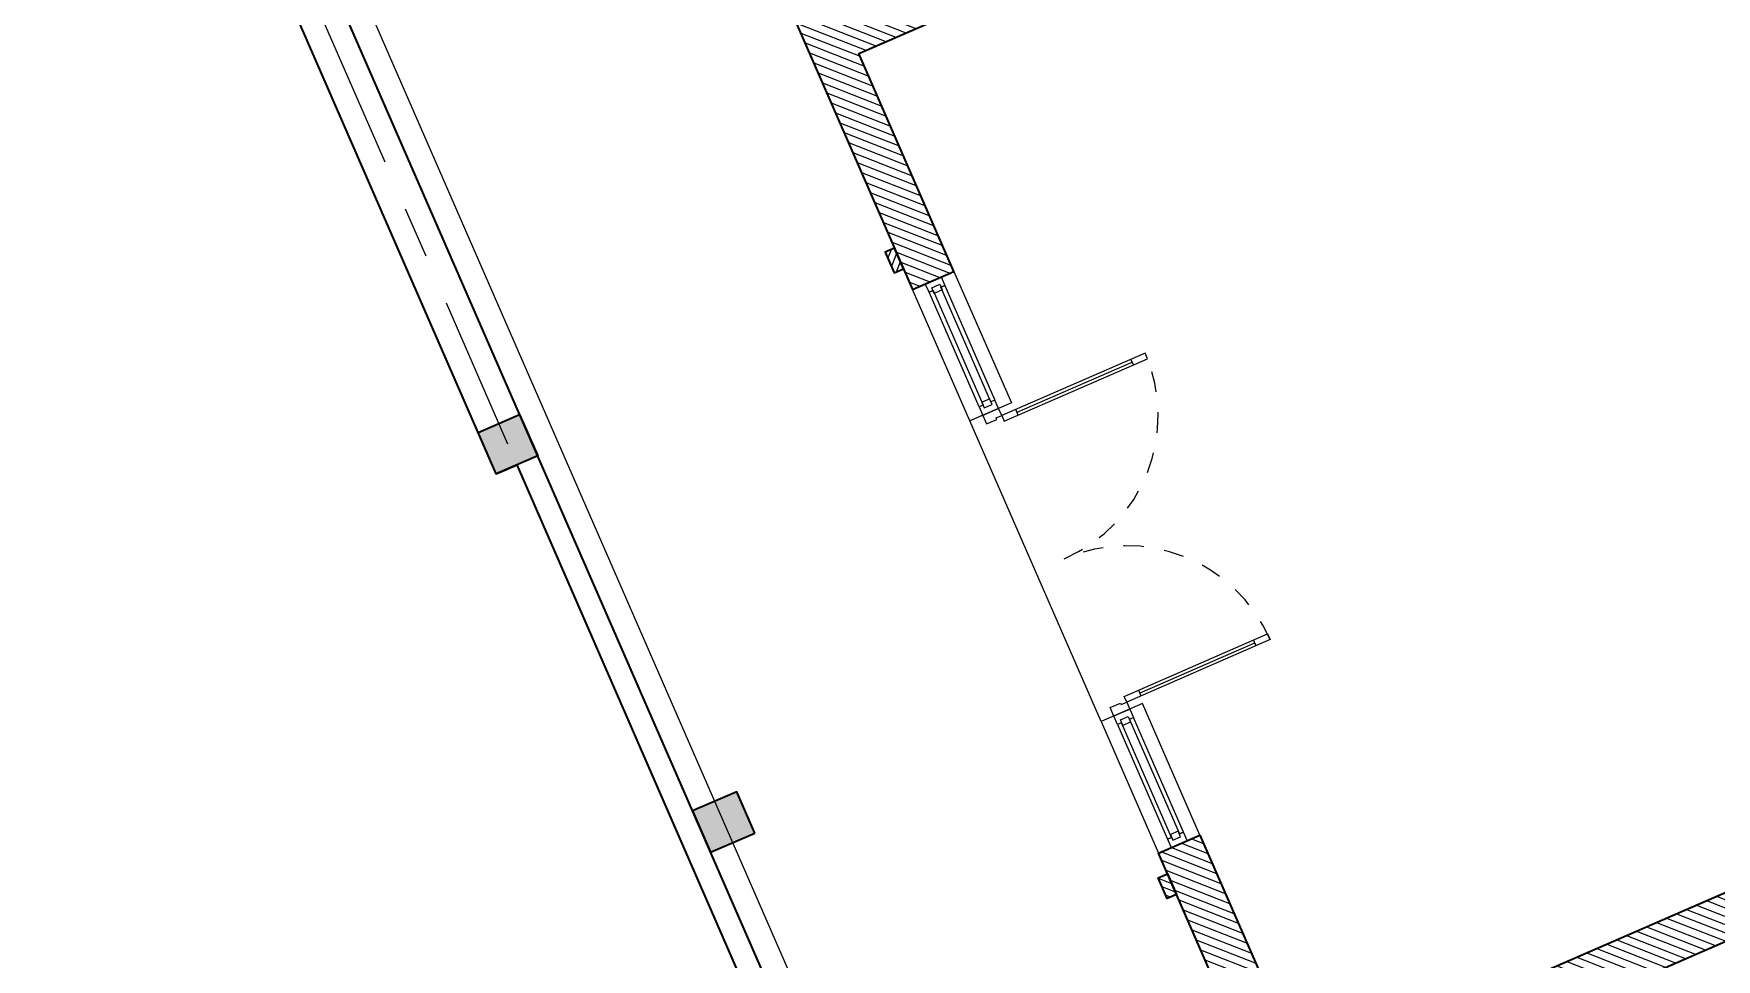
# Model space of a CAD drawing. Header units: millimetres. Extents: x 567980 to 569372, y 2065777 to 2066674.
# Drawn here: x 568812.99 to 568821.19, y 2066486.2 to 2066490.72 of the extents above; entities that cross this region are included whole.
import ezdxf

# ---------------------------------------------------------------- set-up
doc = ezdxf.new("R2010")
doc.units = ezdxf.units.MM
doc.linetypes.add('CENTER', pattern=[3, 1.5, -0.5, 0.5, -0.5])
doc.linetypes.add('HIDDEN2', pattern=[0.1875, 0.125, -0.0625])
for name, color, linetype, lineweight in [('A-COT VACH', 2, 'Continuous', 35), ('A-CUA', 25, 'Continuous', 5), ('A-HATCH', 251, 'Continuous', 5), ('A-NET THAY', 125, 'Continuous', 18), ('A-TRUC', 250, 'CENTER', 5), ('A-TUONG', 255, 'Continuous', 35), ('boDnv', 54, 'Continuous', 25)]:
    doc.layers.add(name, color=color, linetype=linetype, lineweight=lineweight)
for name, color, linetype in [('ChiaLo', 128, 'CENTER'), ('LoLK', 6, 'Continuous'), ('QH', 7, 'Continuous')]:
    doc.layers.add(name, color=color, linetype=linetype)

# ---------------------------------------------------------------- blocks, each defined once
blk = doc.blocks.new('NEN')
at = {"layer": 'ChiaLo', "ltscale": 5}
blk.add_lwpolyline([(120.9626850386849, 110.0834681224078), (104.9796470187139, 146.7514718270395)], dxfattribs=at)
at = {"layer": 'LoLK'}
for points in [[(112.971166028874, 128.4174699741416), (107.4709654735634, 126.0200142716058), (115.462484483025, 107.6860124196392), (120.9626850386849, 110.0834681224078)], [(136.8932366967201, 122.4741297650617), (134.2024775956525, 127.8540594272781), (116.5673495833762, 120.1671691408847), (120.9626850386849, 110.0834681226406), (134.5463323618751, 116.0043781721033)]]:
    blk.add_lwpolyline(points, close=True, dxfattribs=at)
blk = doc.blocks.new('NEN H01')
at = {"layer": 'LoLK'}
for points in [[(-14.8179840198718, 19.99999999976717), (-20.81798401940614, 20), (-20.81798401963897, 4.656612873077393e-10), (-14.81798401963897, 0)], [(4.736564563587308, 4.993055354803801), (4.419635954778641, 10.99999999976717), (-14.81798401963897, 10.99999999976717), (-14.81798401963897, 2.328306436538696e-10), (4.656612873077393e-10, 6.984919309616089e-10)]]:
    blk.add_lwpolyline(points, close=True, dxfattribs=at)
blk = doc.blocks.new('*U400')
at = {"layer": 'A-CUA', "color": 32}
for points in [[(60, -40.0000000000291), (45.00000000005821, -40), (45.00000000005821, -18.40746915910089), (0, -18.40746915910089), (0, -40), (0, -40), (0, -81.59253080412093), (0, -81.59253080412093), (0, -103.1850616265759), (45.00000000005821, -103.1850616265759), (45.00000000005821, -81.59253080412093), (60, -81.59253080412093)], [(30, -81.59253080415003), (59.99999999994179, -81.59253080415003), (60, -40.0000000000291), (29.99999999994179, -40.0000000000291)], [(639.9999976540549, -40.0000000000291), (654.9999976539967, -40), (654.9999976539967, -18.40746915910089), (699.9999976540549, -18.40746915910089), (699.9999976540549, -40), (699.9999976540549, -40), (699.9999976540549, -81.59253080412093), (699.9999976540549, -81.59253080412093), (699.9999976540549, -103.1850616265759), (654.9999976539967, -103.1850616265759), (654.9999976539967, -81.59253080412093), (639.9999976540549, -81.59253080412093)], [(669.9999976540549, -81.59253080415003), (639.9999976541131, -81.59253080415003), (639.9999976540549, -40.0000000000291), (669.9999976541131, -40.0000000000291)]]:
    blk.add_lwpolyline(points, close=True, dxfattribs=at)
at = {"layer": 'A-CUA', "color": 37, "lineweight": -2}
for points in [[(45.00000000005821, -18.40746915910089), (654.9999976539967, -18.40746915910089), (654.9999976539967, -40), (45.00000000005821, -40)], [(45.00000000005821, -81.59253080412093), (654.9999976539967, -81.59253080412093), (654.9999976539967, -103.1850616265759), (45.00000000005821, -103.1850616265759)]]:
    blk.add_lwpolyline(points, close=True, dxfattribs=at)
blk = doc.blocks.new('*U375')
for p, q in [((90.00000000000283, -99.99999999999753), (50.00000000000306, -99.99999999999864)), ((70.00000000000283, -99.99999999999804), (70.000000000026, -916.6666666666671)), ((2043.33333333334, -99.99999999994078), (2083.33333333334, -99.99999999993975)), ((2063.33333333334, -99.99999999994023), (2063.333333333363, -916.6666666666092)), ((90.000000000026, -916.6666666666661), (50.000000000026, -916.6666666666672)), ((2043.333333333364, -916.6666666666094), (2083.333333333363, -916.6666666666085))]:
    blk.add_line(p, q)
for points in [[(-3.275903171773614e-12, 113.0367899566194), (59.99999999999695, 113.0367899566211), (59.99999999999901, 40.00000000000166), (49.99999999999901, 40.00000000000139), (50, 1.412869821137974e-12), (0, 0)], [(2133.333333333334, 113.0367899566811), (2073.333333333334, 113.0367899566795), (2073.333333333336, 40.00000000005991), (2083.333333333336, 40.00000000006018), (2083.333333333338, 6.018300336200262e-11), (2133.333333333338, 6.156745147371019e-11)], [(50, 1.412869821137974e-12), (90, 2.52042831050403e-12), (90.00000000002882, -1016.666666666667), (50.00000000002905, -1016.666666666668)], [(2083.333333333338, 6.018300336200262e-11), (2043.333333333338, 5.910386658206697e-11), (2043.333333333367, -1016.666666666609), (2083.333333333366, -1016.666666666608)]]:
    blk.add_lwpolyline(points, close=True)
at = {"linetype": 'HIDDEN2'}
for centre, radius, start, end in [((49.99999999973099, 4.31796786878278e-10), 1016.666666667347, 270.0000392677531, 1.752157829518597e-12), ((2083.33333333498, 1.833205028855784e-09), 1016.666666668683, 180.0000000000015, 269.9999607322504)]:
    blk.add_arc(centre, radius, start, end, dxfattribs=at)
blk = doc.blocks.new('phào cửa')
at = {"layer": 'A-HATCH'}
h = blk.add_hatch(dxfattribs=at)
h.set_pattern_fill('ANSI31', color=256, scale=250)
h.set_pattern_definition([(45, (-237697.4602021521, 7620.008552273051), (-22.09708691207961, 22.09708691207961), [])])
h.paths.add_polyline_path([(3.222521627321839e-08, 0), (3.222521627321839e-08, 110), (-49.99999996777478, 110), (-49.99999996778206, 5.820766091346741e-11)])
at = {"layer": 'A-TUONG'}
blk.add_lwpolyline([(3.222521627321839e-08, 0), (3.222521627321839e-08, 110), (-49.99999996777478, 110), (-49.99999996778206, 5.820766091346741e-11)], close=True, dxfattribs=at)
blk = doc.blocks.new('CỦA DI SAU')
at = {"layer": 'A-NET THAY'}
blk.add_line((2199.977334673575, -0.08871254039650012), (3799.977334673575, -0.08871254039650012), dxfattribs=at)
for points in [[(2199.977334673575, -0.08871254039650012), (1499.977337019518, -0.08871251711343575), (1499.977337019518, -220.0887124752039), (2199.977334673575, -220.0887124980213)], [(3799.977334673575, -0.08871254039650012), (4499.977332327631, -0.08882865867053624), (4499.977332327631, -220.088828616761), (3799.977334673575, -220.0887124980213)]]:
    blk.add_lwpolyline(points, close=True, dxfattribs=at)
at = {"layer": 'A-CUA', "xscale": -1}
blk.add_blockref('*U400', (2199.977334673575, -49.29244711709862, 1.05544992030015e-06), dxfattribs=at)
at = {"layer": 'A-CUA', "extrusion": (0, 0, -1), "xscale": -0.7500000000000002, "yscale": 0.7500000000000002, "zscale": -0.7500000000000002}
blk.add_blockref('*U375', (-2199.977334673575, -152.4775087437006), dxfattribs=at)
at = {"layer": 'A-CUA'}
blk.add_blockref('*U400', (3799.977334673575, -49.29244711708907), dxfattribs=at)
at = {"layer": 'A-TUONG', "xscale": -1, "rotation": 90}
blk.add_blockref('phào cửa', (1389.977337019576, -0.08859640870150542, 1.05544992030015e-06), dxfattribs=at)
at = {"layer": 'A-TUONG', "rotation": 270}
blk.add_blockref('phào cửa', (4609.977332327573, -0.08859640870150542, 1.05544992030015e-06), dxfattribs=at)
blk = doc.blocks.new('cum dh a3.3.1.6.7')
at = {"layer": 'A-HATCH'}
h = blk.add_hatch(dxfattribs=at)
h.set_pattern_fill('ANSI31', color=256, scale=0.3, angle=-1.272221872585407e-14)
h.set_pattern_definition([(45, (-145.6989117923658, 350.0000001161825), (-0.02651650429449553, 0.02651650429449554), [])])
h.paths.add_polyline_path([(-6.501451594987884, -0.2199998833239079), (-7.781451599672437, -0.2199998833239079), (-7.781451599905267, -3.119999762857333), (-8.001451599877328, -3.119999762857333), (-8.001451599411666, 1.166481524705887e-07), (-6.501451594987884, 1.161824911832809e-07)])
h.paths.add_polyline_path([(-2.12145159044303, -1.619999883696437), (-2.12145159044303, -0.2199998835567385), (-1.671451590489596, -0.2199998835567385), (-1.671451590489596, 1.164153218269348e-07), (-3.501451599644497, 2.328306436538696e-10), (-3.501451599644497, -0.2199999997392297), (-2.34145159041509, -0.2199998835567385), (-2.34145159041509, -2.249484081985429), (-2.121451590675861, -2.190535259665921), (-2.12145159044303, -1.729999883566052), (-0.9314515904989094, -1.729999883566052), (-0.9314515904989094, -1.619999883463606)])
h.paths.add_polyline_path([(-0.1114515908993781, -12.73984014475718), (-0.1114515904337168, -7.03999976743944), (-0.2214515907689929, -7.03999976743944), (-0.2214515907689929, -1.729999883798882), (-0.3314515906386077, -1.729999883566052), (-0.3314515904057771, -1.619999883929268), (-0.2214515907689929, -1.619999883463606), (-0.2214515907689929, -0.2199998835567385), (-0.6714515902567655, -0.2199998833239079), (-0.6714515904895961, 1.161824911832809e-07), (-0.001451590796932578, 1.161824911832809e-07), (-0.001451600110158324, -12.95984022482298), (-0.8069553985260427, -13.01192818651907), (-0.8209397434256971, -12.79281266941689)])
at = {"layer": 'A-TUONG'}
for points, elevation in [([(-6.501451594987884, -0.2199998833239079), (-7.781451599672437, -0.2199998833239079), (-7.781451599905267, -3.119999762857333), (-8.001451599877328, -3.119999762857333), (-8.001451599411666, 1.166481524705887e-07), (-6.501451594987884, 1.161824911832809e-07)], 1.055449920482079e-09), ([(-2.12145159044303, -1.619999883696437), (-2.12145159044303, -0.2199998835567385), (-1.671451590489596, -0.2199998835567385), (-1.671451590489596, 1.164153218269348e-07), (-3.501451599644497, 2.328306436538696e-10), (-3.501451599644497, -0.2199999997392297), (-2.34145159041509, -0.2199998835567385), (-2.34145159041509, -2.249484081985429), (-2.121451590675861, -2.190535259665921), (-2.12145159044303, -1.729999883566052), (-0.9314515904989094, -1.729999883566052), (-0.9314515904989094, -1.619999883463606)], 1.055449920373658e-09)]:
    blk.add_lwpolyline(points, close=True, dxfattribs=dict(at, elevation=elevation))
at = {"layer": 'A-TUONG', "xscale": 0.001, "yscale": 0.001, "zscale": 0.001, "rotation": 359.9999999999999}
blk.add_blockref('CỦA DI SAU', (-8.001428932184353, 8.882884867489338e-05, 1.055449920400763e-09), dxfattribs=at)
blk = doc.blocks.new('cot 220')
at = {"layer": 'A-COT VACH'}
h = blk.add_hatch(color=256, dxfattribs=at)
h.dxf.hatch_style = 1
h.paths.add_polyline_path([(110.0000037951395, 109.9999999980937), (-109.9999962048605, 109.9999999980937), (-109.9999962048605, -110.0000000019063), (110.0000037951395, -110.0000000019063)])
blk.add_lwpolyline([(-109.9999962048605, -110.0000000019063), (110.0000037951395, -110.0000000019063), (110.0000037951395, 109.9999999980937), (-109.9999962048605, 109.9999999980937)], close=True, dxfattribs=at)
blk = doc.blocks.new('MBT1 A1')
at = {"layer": 'A-TRUC', "ltscale": 0.5}
blk.add_line((0.1100000001024455, -16.8899959998671), (0.1099999998696148, -2.109995999606326), dxfattribs=at)
at = {"layer": 'A-TUONG'}
for p, q in [((0, -17.10999999986961), (0, -2)), ((0.2199999999720603, -12.49999599996954), (0.2199999999720603, -7.729995999950916)), ((0.2199999999720603, -12.49999599996954), (0.1099999998696148, -12.49999599973671)), ((0.1100000001024455, -16.77999599999748), (0.1099999998696148, -12.49999599973671))]:
    blk.add_line(p, q, dxfattribs=at)
at = {"layer": 'A-COT VACH', "xscale": 0.001, "yscale": 0.001, "zscale": 0.001}
blk.add_blockref('cot 220', (0.1099999961443245, -12.38999999989755), dxfattribs=at)
blk = doc.blocks.new('MBT1 B01')
at = {"layer": 'LoLK', "rotation": 90}
blk.add_blockref('cum dh a3.3.1.6.7', (-12.81798401742708, 11.0150039838627), dxfattribs=at)
at = {"layer": 'LoLK', "xscale": -1}
blk.add_blockref('MBT1 A1', (-14.81798401754349, 19.99999599880539), dxfattribs=at)
at = {"layer": 'LoLK'}
blk.add_blockref('NEN H01', (-6.984919309616089e-10, -6.984919309616089e-10), dxfattribs=at)
blk = doc.blocks.new('rkg1')
at = {"layer": 'A-NET THAY'}
for points in [[(2.048909664154053e-08, -2000), (0, -3.813765943050385e-07), (-11000.00000914186, -1.094304025173187e-07), (-11000.00000859052, -13667.71715662116), (-6009.970093397424, -18352.12019871129), (1.825392246246338e-07, -17972.01661115559), (1.508742570877075e-07, -14966.02260822523)], [(-109.9999999795109, -1999.999999997206), (-109.9999999981374, -110.0000003788155), (-10890.00000913627, -110.0000001122244), (-10890.00000859238, -13620.10514666815), (-5969.396155653521, -18239.33429947263), (-109.9999998193234, -17868.75383649766), (-109.9999998491257, -14966.02260822523)]]:
    blk.add_lwpolyline(points, dxfattribs=at)
at = {"layer": 'A-COT VACH'}
blk.add_blockref('cot 220', (-5500.000008365139, -110.0000002435409), dxfattribs=at)
blk = doc.blocks.new('CUM CONG A3-A3.1-A6-A7')
at = {"layer": 'QH', "xscale": 0.001, "yscale": 0.001, "zscale": 0.001}
blk.add_blockref('rkg1', (11.00000000919681, 0), dxfattribs=at)
blk = doc.blocks.new('MB CONG KHU A')
at = {"layer": 'LoLK', "yscale": 1.067334446299388, "rotation": 113.5516717647567}
blk.add_blockref('CUM CONG A3-A3.1-A6-A7', (73.56404430768453, 241.133106448222), dxfattribs=at)

msp = doc.modelspace()

# ---------------------------------------------------------------- block references
at = {"layer": 'boDnv'}
msp.add_blockref('NEN', (568697.4807461541, 2066371.697269554), dxfattribs=at)

# ---------------------------------------------------------------- next in the draw order: block references
at = {"layer": 'LoLK', "rotation": 23.55167177439134}
msp.add_blockref('MBT1 B01', (568832.0270785369, 2066487.701647556), dxfattribs=at)

# ---------------------------------------------------------------- next in the draw order: block references
at = {"layer": 'LoLK'}
msp.add_blockref('MB CONG KHU A', (568744.8793870007, 2066240.647631037), dxfattribs=at)

doc.saveas('drawing.dxf')
